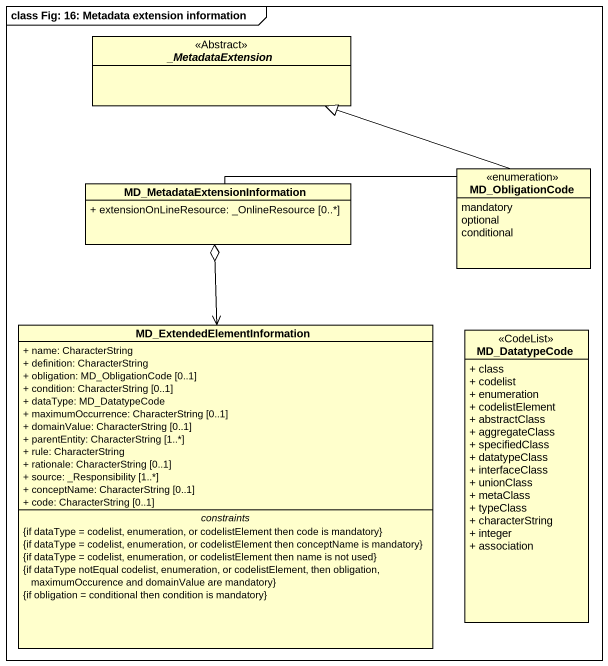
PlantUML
@startuml
mainframe class Fig: 16: Metadata extension information
hide circle
hide empty members
skinparam classAttributeIconSize 0
abstract class "_MetadataExtension" as MetadataExtension <<Abstract>>
class "MD_MetadataExtensionInformation" as MD_MetadataExtensionInformat {
  + extensionOnLineResource: _OnlineResource [0..*]
}
enum MD_ObligationCode {
  mandatory
  optional
  conditional
}
class "MD_ExtendedElementInformation" as MD_ExtendedElementInformatio {
  + name: CharacterString
  + definition: CharacterString
  + obligation: MD_ObligationCode [0..1]
  + condition: CharacterString [0..1]
  + dataType: MD_DatatypeCode
  + maximumOccurrence: CharacterString [0..1]
  + domainValue: CharacterString [0..1]
  + parentEntity: CharacterString [1..*]
  + rule: CharacterString
  + rationale: CharacterString [0..1]
  + source: _Responsibility [1..*]
  + conceptName: CharacterString [0..1]
  + code: CharacterString [0..1]
  -- constraints --
  {if dataType = codelist, enumeration, or codelistElement then code is mandatory}
  {if dataType = codelist, enumeration, or codelistElement then conceptName is mandatory}
  {if dataType = codelist, enumeration, or codelistElement then name is not used}
  {if dataType notEqual codelist, enumeration, or codelistElement, then obligation, maximumOccurence and domainValue are mandatory}
  {if obligation = conditional then condition is mandatory}
}
class MD_DatatypeCode <<CodeList>> {
  + class
  + codelist
  + enumeration
  + codelistElement
  + abstractClass
  + aggregateClass
  + specifiedClass
  + datatypeClass
  + interfaceClass
  + unionClass
  + metaClass
  + typeClass
  + characterString
  + integer
  + association
}
MD_MetadataExtensionInformat -up-|> MetadataExtension
MD_MetadataExtensionInformat o--> MD_ExtendedElementInformatio
@enduml
